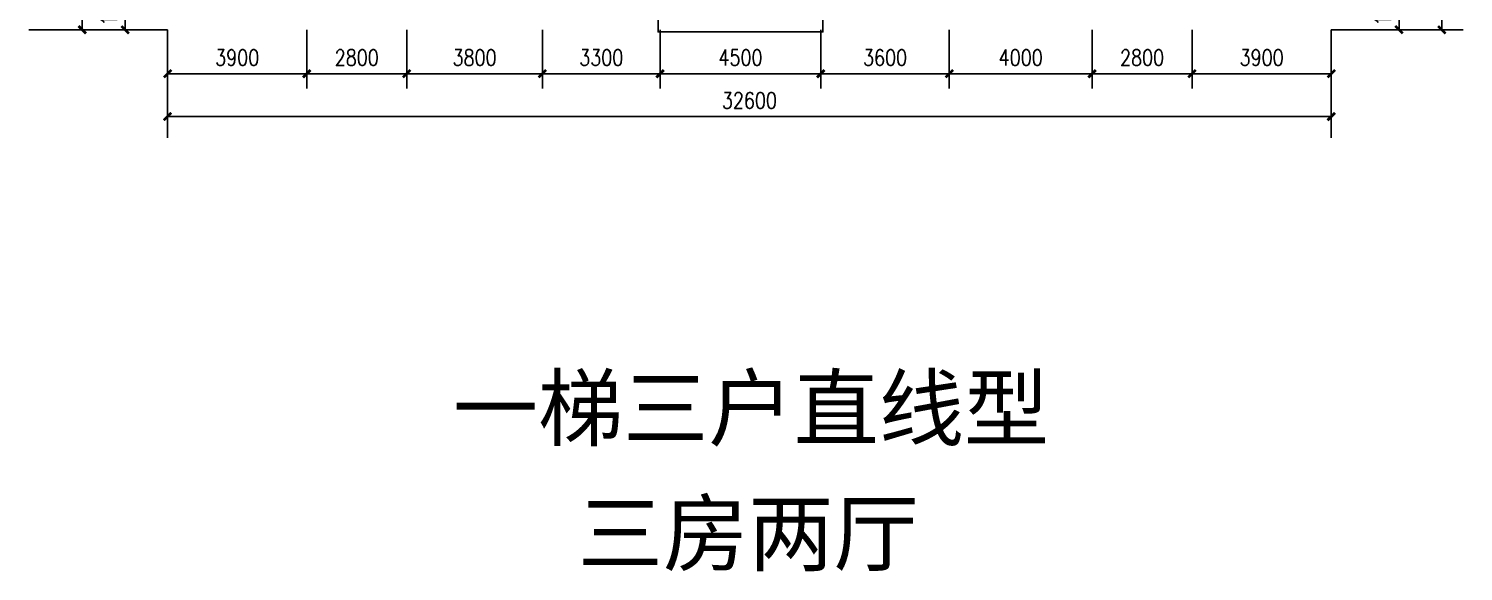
# Model space of a CAD drawing. Header units: millimetres. Extents: x 700 to 40890, y 496 to 41608.
# Drawn here: x 700 to 40890, y 496 to 15697 of the extents above; entities that cross this region are included whole.
import ezdxf

# ---------------------------------------------------------------- set-up
doc = ezdxf.new("R2010")
doc.units = ezdxf.units.MM
for name, color, linetype in [('AXIS', 3, 'Continuous'), ('W', 2, 'Continuous'), ('轮廓线', 240, 'Continuous')]:
    doc.layers.add(name, color=color, linetype=linetype)
doc.styles.add('DIM_FONT', font='SIMPLEX.shx', dxfattribs={"width": 0.8})
doc.styles.add('ST', font='SimSun.ttf', dxfattribs={"width": 0.8})
doc.dimstyles.new('AXIS150', dxfattribs={"dimscale": 1.5, "dimtxt": 300, "dimasz": 1, "dimexe": 250, "dimexo": 300, "dimgap": 150, "dimtad": 1, "dimdec": 0, "dimzin": 0, "dimdsep": 46, "dimtxsty": 'DIM_FONT', "dimblk": '_DIMX', "dimcen": 0, "dimse1": 1, "dimse2": 1, "dimclrt": 7, "dimadec": 0, "dimazin": 0, "dimtfac": 1, "dimtdec": 0, "dimtix": 1, "dimtmove": 2, "dimatfit": 3, "dimldrblk": '_DIMX', "dimfxl": 1, "dimtolj": 1, "dimtzin": 0, "dimarcsym": 0})

# ---------------------------------------------------------------- blocks, each defined once
blk = doc.blocks.new('_DIMX')
at = {"const_width": 50}
blk.add_lwpolyline([(-70, -70), (70, 70)], dxfattribs=at)
blk = doc.blocks.new('*D112')
at = {"layer": 'AXIS', "color": 0, "lineweight": -2, "transparency": 16777216}
blk.add_line((37190, 14437), (33293, 14437), dxfattribs=at)
at = {"layer": 'DEFPOINTS', "color": 0, "transparency": 16777216}
for p in [(33291, 15667), (37191, 15667), (33291, 14437)]:
    blk.add_point(p, dxfattribs=at)
at = {"layer": 'AXIS', "color": 0, "lineweight": -2, "transparency": 16777216, "xscale": 1.5, "yscale": 1.5, "zscale": 1.5}
for p, rotation in [((33291, 14437), 179.9999999998905), ((37191, 14437), 359.9999999998905)]:
    blk.add_blockref('_DIMX', p, dxfattribs=dict(at, rotation=rotation))
at = {"layer": 'AXIS', "color": 7, "transparency": 16777216, "insert": (35241, 14887), "char_height": 450, "attachment_point": 5, "style": 'DIM_FONT'}
blk.add_mtext('\\A1;3900', dxfattribs=at)
blk = doc.blocks.new('*D113')
at = {"layer": 'AXIS', "color": 0, "lineweight": -2, "transparency": 16777216}
blk.add_line((33290, 14437), (30493, 14437), dxfattribs=at)
at = {"layer": 'DEFPOINTS', "color": 0, "transparency": 16777216}
for p in [(30491, 15667), (33291, 15667), (30491, 14437)]:
    blk.add_point(p, dxfattribs=at)
at = {"layer": 'AXIS', "color": 0, "lineweight": -2, "transparency": 16777216, "xscale": 1.5, "yscale": 1.5, "zscale": 1.5, "rotation": 180}
blk.add_blockref('_DIMX', (30491, 14437), dxfattribs=at)
at = {"layer": 'AXIS', "color": 0, "lineweight": -2, "transparency": 16777216, "xscale": 1.5, "yscale": 1.5, "zscale": 1.5}
blk.add_blockref('_DIMX', (33291, 14437), dxfattribs=at)
at = {"layer": 'AXIS', "color": 7, "transparency": 16777216, "insert": (31891, 14887), "char_height": 450, "attachment_point": 5, "style": 'DIM_FONT'}
blk.add_mtext('\\A1;2800', dxfattribs=at)
blk = doc.blocks.new('*D114')
at = {"layer": 'AXIS', "color": 0, "lineweight": -2, "transparency": 16777216}
blk.add_line((30490, 14437), (26493, 14437), dxfattribs=at)
at = {"layer": 'DEFPOINTS', "color": 0, "transparency": 16777216}
for p in [(26491, 15667), (30491, 15667), (26491, 14437)]:
    blk.add_point(p, dxfattribs=at)
at = {"layer": 'AXIS', "color": 0, "lineweight": -2, "transparency": 16777216, "xscale": 1.5, "yscale": 1.5, "zscale": 1.5, "rotation": 180}
blk.add_blockref('_DIMX', (26491, 14437), dxfattribs=at)
at = {"layer": 'AXIS', "color": 0, "lineweight": -2, "transparency": 16777216, "xscale": 1.5, "yscale": 1.5, "zscale": 1.5}
blk.add_blockref('_DIMX', (30491, 14437), dxfattribs=at)
at = {"layer": 'AXIS', "color": 7, "transparency": 16777216, "insert": (28491, 14887), "char_height": 450, "attachment_point": 5, "style": 'DIM_FONT'}
blk.add_mtext('\\A1;4000', dxfattribs=at)
blk = doc.blocks.new('*D115')
at = {"layer": 'AXIS', "color": 0, "lineweight": -2, "transparency": 16777216}
blk.add_line((26490, 14437), (22893, 14437), dxfattribs=at)
at = {"layer": 'DEFPOINTS', "color": 0, "transparency": 16777216}
for p in [(22891, 15667), (26491, 15667), (22891, 14437)]:
    blk.add_point(p, dxfattribs=at)
at = {"layer": 'AXIS', "color": 0, "lineweight": -2, "transparency": 16777216, "xscale": 1.5, "yscale": 1.5, "zscale": 1.5, "rotation": 180}
blk.add_blockref('_DIMX', (22891, 14437), dxfattribs=at)
at = {"layer": 'AXIS', "color": 0, "lineweight": -2, "transparency": 16777216, "xscale": 1.5, "yscale": 1.5, "zscale": 1.5}
blk.add_blockref('_DIMX', (26491, 14437), dxfattribs=at)
at = {"layer": 'AXIS', "color": 7, "transparency": 16777216, "insert": (24691, 14887), "char_height": 450, "attachment_point": 5, "style": 'DIM_FONT'}
blk.add_mtext('\\A1;3600', dxfattribs=at)
blk = doc.blocks.new('*D116')
at = {"layer": 'AXIS', "color": 0, "lineweight": -2, "transparency": 16777216}
blk.add_line((22890, 14437), (18393, 14437), dxfattribs=at)
at = {"layer": 'DEFPOINTS', "color": 0, "transparency": 16777216}
for p in [(18391, 15667), (22891, 15667), (18391, 14437)]:
    blk.add_point(p, dxfattribs=at)
at = {"layer": 'AXIS', "color": 0, "lineweight": -2, "transparency": 16777216, "xscale": 1.5, "yscale": 1.5, "zscale": 1.5, "rotation": 180}
blk.add_blockref('_DIMX', (18391, 14437), dxfattribs=at)
at = {"layer": 'AXIS', "color": 0, "lineweight": -2, "transparency": 16777216, "xscale": 1.5, "yscale": 1.5, "zscale": 1.5}
blk.add_blockref('_DIMX', (22891, 14437), dxfattribs=at)
at = {"layer": 'AXIS', "color": 7, "transparency": 16777216, "insert": (20641, 14887), "char_height": 450, "attachment_point": 5, "style": 'DIM_FONT'}
blk.add_mtext('\\A1;4500', dxfattribs=at)
blk = doc.blocks.new('*D117')
at = {"layer": 'AXIS', "color": 0, "lineweight": -2, "transparency": 16777216}
blk.add_line((18390, 14437), (15093, 14437), dxfattribs=at)
at = {"layer": 'DEFPOINTS', "color": 0, "transparency": 16777216}
for p in [(15091, 15667), (18391, 15667), (15091, 14437)]:
    blk.add_point(p, dxfattribs=at)
at = {"layer": 'AXIS', "color": 0, "lineweight": -2, "transparency": 16777216, "xscale": 1.5, "yscale": 1.5, "zscale": 1.5, "rotation": 180}
blk.add_blockref('_DIMX', (15091, 14437), dxfattribs=at)
at = {"layer": 'AXIS', "color": 0, "lineweight": -2, "transparency": 16777216, "xscale": 1.5, "yscale": 1.5, "zscale": 1.5}
blk.add_blockref('_DIMX', (18391, 14437), dxfattribs=at)
at = {"layer": 'AXIS', "color": 7, "transparency": 16777216, "insert": (16741, 14887), "char_height": 450, "attachment_point": 5, "style": 'DIM_FONT'}
blk.add_mtext('\\A1;3300', dxfattribs=at)
blk = doc.blocks.new('*D118')
at = {"layer": 'AXIS', "color": 0, "lineweight": -2, "transparency": 16777216}
blk.add_line((15090, 14437), (11293, 14437), dxfattribs=at)
at = {"layer": 'DEFPOINTS', "color": 0, "transparency": 16777216}
for p in [(11291, 15667), (15091, 15667), (11291, 14437)]:
    blk.add_point(p, dxfattribs=at)
at = {"layer": 'AXIS', "color": 0, "lineweight": -2, "transparency": 16777216, "xscale": 1.5, "yscale": 1.5, "zscale": 1.5, "rotation": 180}
blk.add_blockref('_DIMX', (11291, 14437), dxfattribs=at)
at = {"layer": 'AXIS', "color": 0, "lineweight": -2, "transparency": 16777216, "xscale": 1.5, "yscale": 1.5, "zscale": 1.5}
blk.add_blockref('_DIMX', (15091, 14437), dxfattribs=at)
at = {"layer": 'AXIS', "color": 7, "transparency": 16777216, "insert": (13191, 14887), "char_height": 450, "attachment_point": 5, "style": 'DIM_FONT'}
blk.add_mtext('\\A1;3800', dxfattribs=at)
blk = doc.blocks.new('*D119')
at = {"layer": 'AXIS', "color": 0, "lineweight": -2, "transparency": 16777216}
blk.add_line((11290, 14437), (8493, 14437), dxfattribs=at)
at = {"layer": 'DEFPOINTS', "color": 0, "transparency": 16777216}
for p in [(8491, 15667), (11291, 15667), (8491, 14437)]:
    blk.add_point(p, dxfattribs=at)
at = {"layer": 'AXIS', "color": 0, "lineweight": -2, "transparency": 16777216, "xscale": 1.5, "yscale": 1.5, "zscale": 1.5, "rotation": 180}
blk.add_blockref('_DIMX', (8491, 14437), dxfattribs=at)
at = {"layer": 'AXIS', "color": 0, "lineweight": -2, "transparency": 16777216, "xscale": 1.5, "yscale": 1.5, "zscale": 1.5}
blk.add_blockref('_DIMX', (11291, 14437), dxfattribs=at)
at = {"layer": 'AXIS', "color": 7, "transparency": 16777216, "insert": (9891, 14887), "char_height": 450, "attachment_point": 5, "style": 'DIM_FONT'}
blk.add_mtext('\\A1;2800', dxfattribs=at)
blk = doc.blocks.new('*D120')
at = {"layer": 'AXIS', "color": 0, "lineweight": -2, "transparency": 16777216}
blk.add_line((8490, 14437), (4593, 14437), dxfattribs=at)
at = {"layer": 'DEFPOINTS', "color": 0, "transparency": 16777216}
for p in [(4591, 15667), (8491, 15667), (4591, 14437)]:
    blk.add_point(p, dxfattribs=at)
at = {"layer": 'AXIS', "color": 0, "lineweight": -2, "transparency": 16777216, "xscale": 1.5, "yscale": 1.5, "zscale": 1.5, "rotation": 180}
blk.add_blockref('_DIMX', (4591, 14437), dxfattribs=at)
at = {"layer": 'AXIS', "color": 0, "lineweight": -2, "transparency": 16777216, "xscale": 1.5, "yscale": 1.5, "zscale": 1.5}
blk.add_blockref('_DIMX', (8491, 14437), dxfattribs=at)
at = {"layer": 'AXIS', "color": 7, "transparency": 16777216, "insert": (6541, 14887), "char_height": 450, "attachment_point": 5, "style": 'DIM_FONT'}
blk.add_mtext('\\A1;3900', dxfattribs=at)
blk = doc.blocks.new('*D121')
at = {"layer": 'AXIS', "color": 0, "lineweight": -2, "transparency": 16777216}
blk.add_line((37190, 13237), (4593, 13237), dxfattribs=at)
at = {"layer": 'DEFPOINTS', "color": 0, "transparency": 16777216}
for p in [(4591, 15667), (37191, 15667), (4591, 13237)]:
    blk.add_point(p, dxfattribs=at)
at = {"layer": 'AXIS', "color": 0, "lineweight": -2, "transparency": 16777216, "xscale": 1.5, "yscale": 1.5, "zscale": 1.5}
for p, rotation in [((4591, 13237), 179.9999999998821), ((37191, 13237), 359.9999999998821)]:
    blk.add_blockref('_DIMX', p, dxfattribs=dict(at, rotation=rotation))
at = {"layer": 'AXIS', "color": 7, "transparency": 16777216, "insert": (20891, 13687), "char_height": 450, "attachment_point": 5, "style": 'DIM_FONT'}
blk.add_mtext('\\A1;32600', dxfattribs=at)
blk = doc.blocks.new('*D77')
at = {"layer": 'AXIS', "color": 0, "lineweight": -2, "transparency": 16777216}
for p, q in [((39090, 17130), (39090, 17132)), ((39090, 17129), (39090, 15667)), ((39090, 15666), (39090, 15664))]:
    blk.add_line(p, q, dxfattribs=at)
at = {"layer": 'DEFPOINTS', "color": 0, "transparency": 16777216}
for p in [(37191, 17129), (37191, 15667), (39090, 15667)]:
    blk.add_point(p, dxfattribs=at)
at = {"layer": 'AXIS', "color": 0, "lineweight": -2, "transparency": 16777216, "xscale": 1.5, "yscale": 1.5, "zscale": 1.5}
for p, rotation in [((39090, 17129), 270), ((39090, 15667), 90)]:
    blk.add_blockref('_DIMX', p, dxfattribs=dict(at, rotation=rotation))
at = {"layer": 'AXIS', "color": 7, "transparency": 16777216, "insert": (38640, 16398), "char_height": 450, "attachment_point": 5, "rotation": 90, "style": 'DIM_FONT'}
blk.add_mtext('\\A1;1460', dxfattribs=at)
blk = doc.blocks.new('*D78')
at = {"layer": 'AXIS', "color": 0, "lineweight": -2, "transparency": 16777216}
blk.add_line((40290, 36177), (40290, 15669), dxfattribs=at)
at = {"layer": 'DEFPOINTS', "color": 0, "transparency": 16777216}
for p in [(37191, 36179), (37191, 15667), (40290, 15667)]:
    blk.add_point(p, dxfattribs=at)
at = {"layer": 'AXIS', "color": 0, "lineweight": -2, "transparency": 16777216, "xscale": 1.5, "yscale": 1.5, "zscale": 1.5}
for p, rotation in [((40290, 36179), 90), ((40290, 15667), 270)]:
    blk.add_blockref('_DIMX', p, dxfattribs=dict(at, rotation=rotation))
at = {"layer": 'AXIS', "color": 7, "transparency": 16777216, "insert": (39840, 25923), "char_height": 450, "attachment_point": 5, "rotation": 90, "style": 'DIM_FONT'}
blk.add_mtext('\\A1;21760', dxfattribs=at)
blk = doc.blocks.new('*D79')
at = {"layer": 'AXIS', "color": 0, "lineweight": -2, "transparency": 16777216}
blk.add_line((2200, 36177), (2200, 15669), dxfattribs=at)
at = {"layer": 'DEFPOINTS', "color": 0, "transparency": 16777216}
for p in [(4591, 36179), (2200, 15667), (4591, 15667)]:
    blk.add_point(p, dxfattribs=at)
at = {"layer": 'AXIS', "color": 0, "lineweight": -2, "transparency": 16777216, "xscale": 1.5, "yscale": 1.5, "zscale": 1.5}
for p, rotation in [((2200, 36179), 90), ((2200, 15667), 270)]:
    blk.add_blockref('_DIMX', p, dxfattribs=dict(at, rotation=rotation))
at = {"layer": 'AXIS', "color": 7, "transparency": 16777216, "insert": (1750, 25923), "char_height": 450, "attachment_point": 5, "rotation": 90, "style": 'DIM_FONT'}
blk.add_mtext('\\A1;21760', dxfattribs=at)
blk = doc.blocks.new('*D80')
at = {"layer": 'AXIS', "color": 0, "lineweight": -2, "transparency": 16777216}
for p, q in [((3400, 17130), (3400, 17132)), ((3400, 17129), (3400, 15667)), ((3400, 15666), (3400, 15664))]:
    blk.add_line(p, q, dxfattribs=at)
at = {"layer": 'DEFPOINTS', "color": 0, "transparency": 16777216}
for p in [(4591, 17129), (3400, 15667), (4591, 15667)]:
    blk.add_point(p, dxfattribs=at)
at = {"layer": 'AXIS', "color": 0, "lineweight": -2, "transparency": 16777216, "xscale": 1.5, "yscale": 1.5, "zscale": 1.5}
for p, rotation in [((3400, 17129), 270), ((3400, 15667), 90)]:
    blk.add_blockref('_DIMX', p, dxfattribs=dict(at, rotation=rotation))
at = {"layer": 'AXIS', "color": 7, "transparency": 16777216, "insert": (2950, 16398), "char_height": 450, "attachment_point": 5, "rotation": 90, "style": 'DIM_FONT'}
blk.add_mtext('\\A1;1460', dxfattribs=at)

msp = doc.modelspace()

# ---------------------------------------------------------------- linework, layer by layer
at = {"layer": 'AXIS'}
for p, q in [((700.3, 15667.5), (4591.2, 15667.5)), ((4591.2, 12637.5), (4591.2, 15667.5)), ((8491.2, 14025), (8491.2, 15667.5)), ((11291.2, 14025), (11291.2, 15667.5)), ((15091.2, 14025), (15091.2, 15667.5)), ((18391.2, 14025), (18391.2, 15667.5)), ((22891.2, 14025), (22891.2, 15667.5)), ((26491.2, 14025), (26491.2, 15667.5)), ((30491.2, 14025), (30491.2, 15667.5)), ((33291.2, 14025), (33291.2, 15667.5)), ((37191.2, 12637.5), (37191.2, 15667.5)), ((40890.4, 15667.5), (37191.2, 15667.5))]:
    msp.add_line(p, q, dxfattribs=at)
at = {"layer": 'W'}
for p, q in [((18331.2, 17038.8), (18331.2, 15607.5)), ((22951.2, 15607.5), (22951.2, 17038.8)), ((18331.2, 15607.5), (22951.2, 15607.5))]:
    msp.add_line(p, q, dxfattribs=at)
at = {"layer": '轮廓线'}
msp.add_lwpolyline([(18331.2, 17038.8), (18331.2, 15607.5), (22951.2, 15607.5), (22951.2, 17038.8)], dxfattribs=at)

# ---------------------------------------------------------------- texts
at = {"style": 'ST'}
for s, p in [('一梯三户直线型', (12581.1, 4192.7)), ('三房两厅', (16086.3, 689.8))]:
    msp.add_text(s, height=1750, dxfattribs=at).set_placement(p)

# ---------------------------------------------------------------- dimensions: what is measured, and where the dimension line sits
at = {"layer": 'AXIS'}
for p1, p2, distance, picture, middle in [((4591.2, 36178.8), (4591.2, 15667.5), -2390.9, '*D79', (1750.3, 25923.1)), ((37191.2, 36178.8), (37191.2, 15667.5), 3099.1, '*D78', (39840.4, 25923.1))]:
    dim = msp.add_aligned_dim(p1=p1, p2=p2, distance=distance, text='21760', dimstyle='AXIS150', dxfattribs=at)
    dim.commit()
    dim.dimension.update_dxf_attribs({"geometry": picture, "text_midpoint": middle})
for base, p1, p2, picture, middle in [((3400.3, 15667.5), (4591.2, 17128.8), (4591.2, 15667.5), '*D80', (2950.3, 16398.1)), ((39090.4, 15667.5), (37191.2, 17128.8), (37191.2, 15667.5), '*D77', (38640.4, 16398.1))]:
    dim = msp.add_linear_dim(base=base, p1=p1, p2=p2, angle=90, text='1460', dimstyle='AXIS150', dxfattribs=at)
    dim.commit()
    dim.dimension.update_dxf_attribs({"geometry": picture, "text_midpoint": middle})
for base, p1, p2, picture, middle in [((4591.2, 14437.5), (8491.2, 15667.5), (4591.2, 15667.5), '*D120', (6541.2, 14887.5)), ((8491.2, 14437.5), (11291.2, 15667.5), (8491.2, 15667.5), '*D119', (9891.2, 14887.5)), ((11291.2, 14437.5), (15091.2, 15667.5), (11291.2, 15667.5), '*D118', (13191.2, 14887.5)), ((15091.2, 14437.5), (18391.2, 15667.5), (15091.2, 15667.5), '*D117', (16741.2, 14887.5)), ((18391.2, 14437.5), (22891.2, 15667.5), (18391.2, 15667.5), '*D116', (20641.2, 14887.5)), ((22891.2, 14437.5), (26491.2, 15667.5), (22891.2, 15667.5), '*D115', (24691.2, 14887.5)), ((26491.2, 14437.5), (30491.2, 15667.5), (26491.2, 15667.5), '*D114', (28491.2, 14887.5)), ((30491.2, 14437.5), (33291.2, 15667.5), (30491.2, 15667.5), '*D113', (31891.2, 14887.5))]:
    dim = msp.add_linear_dim(base=base, p1=p1, p2=p2, dimstyle='AXIS150', dxfattribs=at)
    dim.commit()
    dim.dimension.update_dxf_attribs({"geometry": picture, "text_midpoint": middle})
for p2, distance, picture, middle in [((4591.2, 15667.5), 2430, '*D121', (20891.2, 13687.5)), ((33291.2, 15667.5), 1230, '*D112', (35241.2, 14887.5))]:
    dim = msp.add_aligned_dim(p1=(37191.2, 15667.5), p2=p2, distance=distance, dimstyle='AXIS150', dxfattribs=at)
    dim.commit()
    dim.dimension.update_dxf_attribs({"geometry": picture, "text_midpoint": middle})

doc.saveas('drawing.dxf')
